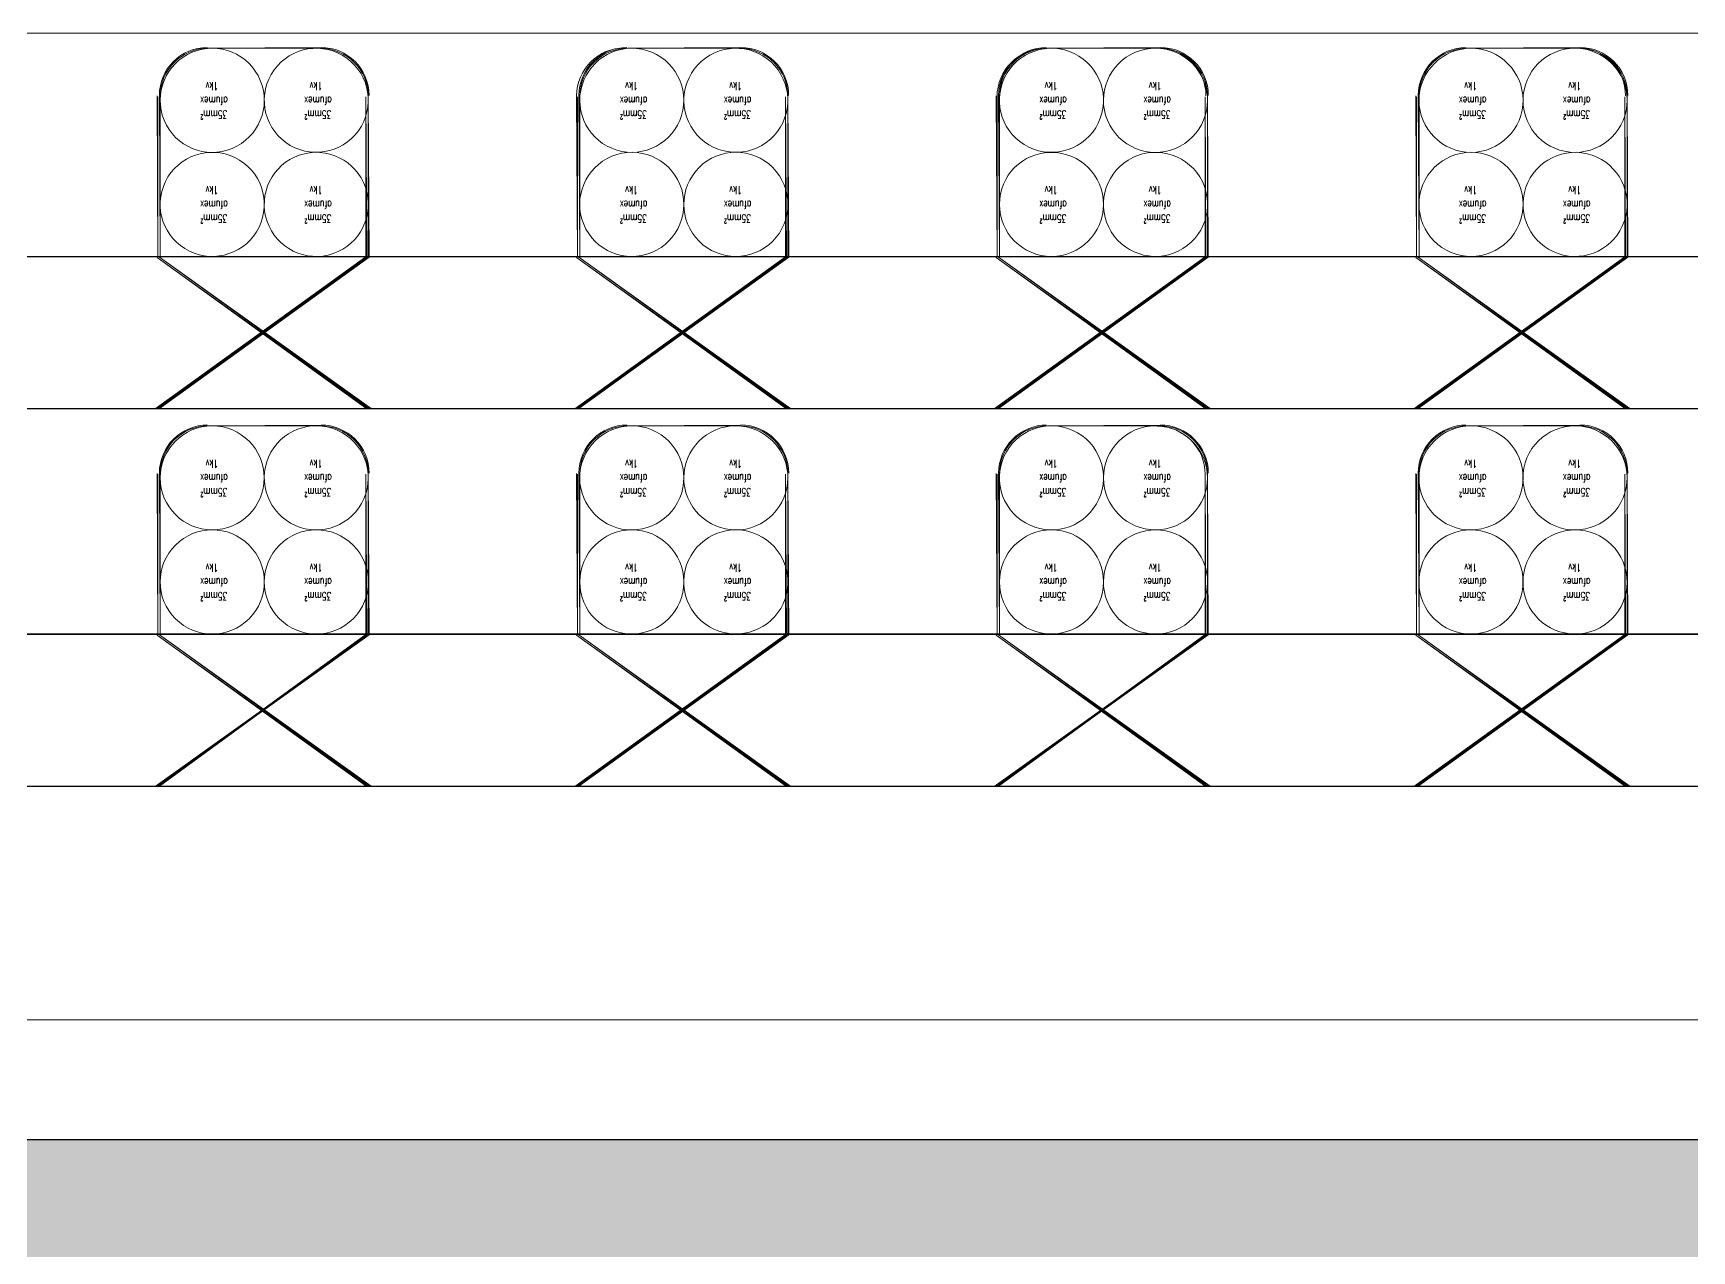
# Model space of a CAD drawing. Extents: x -14.2 to 52.3, y 3.7 to 90.9.
# Drawn here: x 12.0351 to 12.2424, y 17.6048 to 17.7569 of the extents above; entities that cross this region are included whole.
import ezdxf

# ---------------------------------------------------------------- set-up
doc = ezdxf.new("R2010")
doc.units = 0
for name, color, linetype, lineweight in [('limpo_PINI-PSG-PE-0102-LAZ-R00$0$0-1', 7, 'Continuous', 5), ('limpo_PINI-PSG-PE-0102-LAZ-R00$0$A-DETL', 1, 'Continuous', 5), ('limpo_PINI-PSG-PE-0102-LAZ-R00$0$A-DETL-GENF', 1, 'Continuous', 5), ('limpo_PINI-PSG-PE-0102-LAZ-R00$0$A-WALL-FNSH', 1, 'Continuous', 40), ('limpo_PINI-PSG-PE-0102-LAZ-R00$0$PNIN-HID-PL-0009-LAZ-R00_dwg', 8, 'Continuous', 5)]:
    doc.layers.add(name, color=color, linetype=linetype, lineweight=lineweight)
doc.layers.add('limpo_PINI-PSG-PE-0102-LAZ-R00$0$0-8', color=7, linetype='Continuous', lineweight=5, true_color=0x999999)
doc.layers.add('limpo_PINI-PSG-PE-0102-LAZ-R00$0$XR_ARQT', color=7, linetype='Continuous')
doc.layers.add('XR_ARQT', color=7, linetype='Continuous')
doc.styles.add('limpo_PINI-PSG-PE-0102-LAZ-R00$0$RomanS_2', font='romans__.ttf', dxfattribs={"width": 0.7, "height": 0.001})

# ---------------------------------------------------------------- blocks, each defined once
blk = doc.blocks.new('limpo_PINI-PSG-PE-0102-LAZ-R00$0$LAZ GERAL - PNE_dwg-25011385-009 - PRE - PAV_ LAZER - GERAL')
at = {"layer": 'limpo_PINI-PSG-PE-0102-LAZ-R00$0$0-8'}
for p, q in [((-8.78, -7.10145), (-9.8293, -7.10145)), ((-8.78, -7.14861), (-9.8293, -7.14861))]:
    blk.add_line(p, q, dxfattribs=at)
at = {"layer": 'limpo_PINI-PSG-PE-0102-LAZ-R00$0$0-8', "flags": 128}
for points in [[(-9.55603, -7.07535), (-9.57013, -7.07545), (-9.55613, -7.07545)], [(-9.50361, -7.07535), (-9.51771, -7.07545), (-9.50371, -7.07545)], [(-9.45118, -7.07535), (-9.46528, -7.07545), (-9.45128, -7.07545)], [(-9.39876, -7.07535), (-9.41286, -7.07545), (-9.39886, -7.07545)], [(-9.57623, -7.12045), (-9.55003, -7.10155), (-9.55013, -7.08145), (-9.55013, -7.10145), (-9.57646, -7.12045)], [(-9.57623, -7.08135), (-9.57613, -7.10145), (-9.57613, -7.08145)], [(-9.52381, -7.12045), (-9.49761, -7.10155), (-9.49771, -7.08145), (-9.49771, -7.10145), (-9.52404, -7.12045)], [(-9.52381, -7.08135), (-9.52371, -7.10145), (-9.52371, -7.08145)], [(-9.47138, -7.12045), (-9.44518, -7.10155), (-9.44528, -7.08145), (-9.44528, -7.10145), (-9.47162, -7.12045)], [(-9.47138, -7.08135), (-9.47128, -7.10145), (-9.47128, -7.08145)], [(-9.41896, -7.12045), (-9.39276, -7.10155), (-9.39286, -7.08145), (-9.39286, -7.10145), (-9.4192, -7.12045)], [(-9.41896, -7.08135), (-9.41886, -7.10145), (-9.41886, -7.08145)], [(-9.8293, -7.10145), (-9.8293, -7.12045), (-8.78, -7.12045)], [(-9.57623, -7.10145), (-9.60245, -7.10145), (-9.60245, -7.10065)], [(-9.55003, -7.12045), (-9.57623, -7.10155), (-9.54979, -7.12045)], [(-9.52381, -7.10145), (-9.55003, -7.10145), (-9.55003, -7.10065)], [(-9.49761, -7.12045), (-9.52381, -7.10155), (-9.49737, -7.12045)], [(-9.47138, -7.10145), (-9.49761, -7.10145), (-9.49761, -7.10065)], [(-9.44518, -7.12045), (-9.47138, -7.10155), (-9.44495, -7.12045)], [(-9.41896, -7.10145), (-9.44518, -7.10145), (-9.44518, -7.10065)], [(-9.39276, -7.12045), (-9.41896, -7.10155), (-9.39253, -7.12045)], [(-9.36654, -7.10145), (-9.39276, -7.10145), (-9.39276, -7.10065)], [(-9.55603, -7.12251), (-9.57013, -7.12261), (-9.55613, -7.12261)], [(-9.50361, -7.12251), (-9.51771, -7.12261), (-9.50371, -7.12261)], [(-9.45118, -7.12251), (-9.46528, -7.12261), (-9.45128, -7.12261)], [(-9.39876, -7.12251), (-9.41286, -7.12261), (-9.39886, -7.12261)], [(-9.57623, -7.12851), (-9.57613, -7.14861), (-9.57613, -7.12861)], [(-9.52381, -7.12851), (-9.52371, -7.14861), (-9.52371, -7.12861)], [(-9.47138, -7.12851), (-9.47128, -7.14861), (-9.47128, -7.12861)], [(-9.41896, -7.12851), (-9.41886, -7.14861), (-9.41886, -7.12861)], [(-9.57646, -7.16761), (-9.55003, -7.14871), (-9.55013, -7.12861), (-9.55013, -7.14861), (-9.57623, -7.16761)], [(-9.52381, -7.16761), (-9.49761, -7.14871), (-9.49771, -7.12861), (-9.49771, -7.14861), (-9.52404, -7.16761)], [(-9.47162, -7.16761), (-9.44518, -7.14871), (-9.44528, -7.12861), (-9.44528, -7.14861), (-9.47138, -7.16761)], [(-9.41896, -7.16761), (-9.39276, -7.14871), (-9.39286, -7.12861), (-9.39286, -7.14861), (-9.4192, -7.16761)], [(-9.8293, -7.14861), (-9.8293, -7.16761), (-8.78, -7.16761)], [(-9.57623, -7.14861), (-9.60245, -7.14861), (-9.60245, -7.14781)], [(-9.55003, -7.16761), (-9.57623, -7.14871), (-9.54979, -7.16761)], [(-9.52381, -7.14861), (-9.55003, -7.14861), (-9.55003, -7.14781)], [(-9.49761, -7.16761), (-9.52381, -7.14871), (-9.49737, -7.16761)], [(-9.47138, -7.14861), (-9.49761, -7.14861), (-9.49761, -7.14781)], [(-9.44518, -7.16761), (-9.47138, -7.14871), (-9.44495, -7.16761)], [(-9.41896, -7.14861), (-9.44518, -7.14861), (-9.44518, -7.14781)], [(-9.39276, -7.16761), (-9.41896, -7.14871), (-9.39253, -7.16761)], [(-9.36654, -7.14861), (-9.39276, -7.14861), (-9.39276, -7.14781)]]:
    blk.add_lwpolyline(points, dxfattribs=at)
at = {"layer": 'limpo_PINI-PSG-PE-0102-LAZ-R00$0$0-8'}
for centre in [(-9.56963, -7.12911), (-9.45178, -7.12911)]:
    blk.add_circle(centre, 0.0065, dxfattribs=at)
for centre, start, end in [((-9.51781, -7.08135), 90, 180), ((-9.46528, -7.08145), 90, 180), ((-9.45118, -7.08135), 0, 90), ((-9.39876, -7.08135), 0, 90), ((-9.45128, -7.12861), 0, 90)]:
    blk.add_arc(centre, 0.006, start, end, dxfattribs=at)
for centre, major_axis, ratio in [((-9.56963, -7.08195), (-0.00249, 0.00601), 1), ((-9.55663, -7.08195), (0.0038, 0.00527), 0.999999), ((-9.50421, -7.08195), (-0.0038, 0.00527), 0.999999), ((-9.46478, -7.08195), (0.00342, 0.00553), 1), ((-9.45178, -7.08195), (-0.00249, 0.00601), 1), ((-9.51721, -7.08195), (-0.00622, 0.00188), 0.999999), ((-9.41236, -7.08195), (-0.00622, 0.00188), 0.999999), ((-9.39936, -7.08195), (0, 0.0065), 1), ((-9.56963, -7.09495), (-0.00553, 0.00342), 1), ((-9.55663, -7.09495), (-0.00149, 0.00633), 1), ((-9.51721, -7.09495), (-0.00249, 0.00601), 1), ((-9.50421, -7.09495), (-0.0046, 0.0046), 1), ((-9.46478, -7.09495), (0.0065, 0), 1), ((-9.45178, -7.09495), (-0.00342, 0.00553), 1), ((-9.41236, -7.09495), (0.00307, 0.00573), 0.999999), ((-9.39936, -7.09495), (0.00149, 0.00633), 1), ((-9.55663, -7.12911), (0.0032, 0.00566), 0.999999), ((-9.51721, -7.12911), (-0.00601, 0.00249), 1), ((-9.50421, -7.12911), (-0.00249, 0.00601), 1), ((-9.46478, -7.12911), (0.0038, 0.00527), 0.999999), ((-9.41236, -7.12911), (-0.00601, 0.00249), 1), ((-9.39936, -7.12911), (0.00249, 0.00601), 1), ((-9.45178, -7.14211), (0.00601, 0.00249), 1), ((-9.41236, -7.14211), (0.00249, 0.00601), 1), ((-9.39936, -7.14211), (0.00601, 0.00249), 1), ((-9.56963, -7.14211), (-0.0046, 0.0046), 1), ((-9.55663, -7.14211), (0.0046, 0.0046), 0.999999), ((-9.51721, -7.14211), (0, 0.0065), 1), ((-9.50421, -7.14211), (-0.00633, 0.00149), 1), ((-9.46478, -7.14211), (0, 0.0065), 1)]:
    blk.add_ellipse(centre, major_axis=major_axis, ratio=ratio, dxfattribs=at)
for centre, major_axis, ratio, start_param, end_param in [((-9.57023, -7.08135), (0.0023, 0.00554), 1, 0.392699, 1.963495), ((-9.57013, -7.08145), (0.00554, 0.0023), 0.999999, 1.178099, 2.748895), ((-9.55613, -7.08145), (-0.00584, 0.00138), 1, 3.373416, 4.944212), ((-9.55603, -7.08135), (-0.00592, 0.00096), 0.999999, 3.30247, 4.873266), ((-9.51771, -7.08145), (0.006, 0), 1, 1.570796, 3.141593), ((-9.50371, -7.08145), (-0.00529, 0.00283), 0.999999, 3.632992, 5.203788), ((-9.50361, -7.08135), (0.00424, 0.00424), 1, 5.497784, 7.06858), ((-9.46538, -7.08135), (0.00574, 0.00174), 0.999999, 1.276795, 2.847591), ((-9.45128, -7.08145), (0.00424, 0.00424), 1, 5.49779, 7.068587), ((-9.41296, -7.08135), (-0.0051, 0.00315), 1, 5.265965, 6.836761), ((-9.41286, -7.08145), (-0.00554, 0.0023), 0.999999, 5.10509, 6.675887), ((-9.39886, -7.08145), (-0.0051, 0.00315), 1, 3.695166, 5.265962), ((-9.57023, -7.12851), (0.00424, 0.00424), 1, 0.785404, 2.356201), ((-9.57013, -7.12861), (0.0051, 0.00315), 1, 1.017221, 2.588017), ((-9.55613, -7.12861), (0.00554, 0.0023), 1, 5.890486, 7.461283), ((-9.55603, -7.12851), (0.00554, 0.0023), 1, 5.890486, 7.461283), ((-9.51781, -7.12851), (0.0023, 0.00554), 1, 0.392702, 1.963498), ((-9.51771, -7.12861), (0.00592, 0.00096), 0.999999, 1.409919, 2.980716), ((-9.50371, -7.12861), (-0.00592, 0.00096), 0.999999, 3.302465, 4.873261), ((-9.50361, -7.12851), (0.00487, 0.00351), 0.999999, 5.658659, 7.229455), ((-9.46538, -7.12851), (0.00529, 0.00283), 0.999999, 1.079399, 2.650196), ((-9.46528, -7.12861), (0.00424, 0.00424), 1, 0.785398, 2.356194), ((-9.45118, -7.12851), (0.00554, 0.0023), 1, 5.890491, 7.461287), ((-9.41296, -7.12851), (-0.00424, 0.00424), 1, 5.497793, 7.06859), ((-9.41286, -7.12861), (-0.00424, 0.00424), 1, 5.497778, 7.068574), ((-9.39886, -7.12861), (-0.00424, 0.00424), 1, 3.926986, 5.497782), ((-9.39876, -7.12851), (0.00554, 0.0023), 1, 5.890485, 7.461281)]:
    blk.add_ellipse(centre, major_axis=major_axis, ratio=ratio, start_param=start_param, end_param=end_param, dxfattribs=at)
at = {"layer": 'limpo_PINI-PSG-PE-0102-LAZ-R00$0$0-1', "char_height": 0.001, "attachment_point": 1, "rotation": 180, "line_spacing_factor": 0.983083, "style": 'limpo_PINI-PSG-PE-0102-LAZ-R00$0$RomanS_2'}
for s, insert, width in [('1kv', (-9.56887, -7.08068), 0.0021333), ('1kv', (-9.55587, -7.08068), 0.0021333), ('1kv', (-9.51645, -7.08068), 0.0021333), ('1kv', (-9.50345, -7.08068), 0.0021333), ('1kv', (-9.46403, -7.08068), 0.0021333), ('1kv', (-9.45103, -7.08068), 0.0021333), ('1kv', (-9.41161, -7.08068), 0.0021333), ('1kv', (-9.39861, -7.08068), 0.0021333), ('afumex', (-9.56769, -7.0825), 0.0045957), ('afumex', (-9.55469, -7.0825), 0.0045957), ('afumex', (-9.51527, -7.0825), 0.0045957), ('afumex', (-9.50227, -7.0825), 0.0045957), ('afumex', (-9.46285, -7.0825), 0.0045957), ('afumex', (-9.44985, -7.0825), 0.0045957), ('afumex', (-9.41043, -7.0825), 0.0045957), ('afumex', (-9.39743, -7.0825), 0.0045957), ('35mm²', (-9.56774, -7.08422), 0.0044251), ('35mm²', (-9.55474, -7.08422), 0.0044251), ('35mm²', (-9.51532, -7.08422), 0.0044251), ('35mm²', (-9.50232, -7.08422), 0.0044251), ('35mm²', (-9.4629, -7.08422), 0.0044251), ('35mm²', (-9.4499, -7.08422), 0.0044251), ('35mm²', (-9.41048, -7.08422), 0.0044251), ('35mm²', (-9.39748, -7.08422), 0.0044251), ('1kv', (-9.56887, -7.09368), 0.0021333), ('1kv', (-9.55587, -7.09368), 0.0021333), ('1kv', (-9.51645, -7.09368), 0.0021333), ('1kv', (-9.50345, -7.09368), 0.0021333), ('1kv', (-9.46403, -7.09368), 0.0021333), ('1kv', (-9.45103, -7.09368), 0.0021333), ('1kv', (-9.41161, -7.09368), 0.0021333), ('1kv', (-9.39861, -7.09368), 0.0021333), ('afumex', (-9.56769, -7.0955), 0.0045957), ('afumex', (-9.55469, -7.0955), 0.0045957), ('afumex', (-9.51527, -7.0955), 0.0045957), ('afumex', (-9.50227, -7.0955), 0.0045957), ('afumex', (-9.46285, -7.0955), 0.0045957), ('afumex', (-9.44985, -7.0955), 0.0045957), ('afumex', (-9.41043, -7.0955), 0.0045957), ('afumex', (-9.39743, -7.0955), 0.0045957), ('35mm²', (-9.56774, -7.09722), 0.0044251), ('35mm²', (-9.55474, -7.09722), 0.0044251), ('35mm²', (-9.51532, -7.09722), 0.0044251), ('35mm²', (-9.50232, -7.09722), 0.0044251), ('35mm²', (-9.4629, -7.09722), 0.0044251), ('35mm²', (-9.4499, -7.09722), 0.0044251), ('35mm²', (-9.41048, -7.09722), 0.0044251), ('35mm²', (-9.39748, -7.09722), 0.0044251), ('1kv', (-9.56887, -7.12784), 0.0021333), ('1kv', (-9.55587, -7.12784), 0.0021333), ('1kv', (-9.51645, -7.12784), 0.0021333), ('1kv', (-9.50345, -7.12784), 0.0021333), ('1kv', (-9.46403, -7.12784), 0.0021333), ('1kv', (-9.45103, -7.12784), 0.0021333), ('1kv', (-9.41161, -7.12784), 0.0021333), ('1kv', (-9.39861, -7.12784), 0.0021333), ('afumex', (-9.56769, -7.12966), 0.0045957), ('35mm²', (-9.56774, -7.13139), 0.0044251), ('afumex', (-9.55469, -7.12966), 0.0045957), ('35mm²', (-9.55474, -7.13139), 0.0044251), ('afumex', (-9.51527, -7.12966), 0.0045957), ('35mm²', (-9.51532, -7.13139), 0.0044251), ('afumex', (-9.50227, -7.12966), 0.0045957), ('35mm²', (-9.50232, -7.13139), 0.0044251), ('afumex', (-9.46285, -7.12966), 0.0045957), ('35mm²', (-9.4629, -7.13139), 0.0044251), ('afumex', (-9.44985, -7.12966), 0.0045957), ('35mm²', (-9.4499, -7.13139), 0.0044251), ('afumex', (-9.41043, -7.12966), 0.0045957), ('35mm²', (-9.41048, -7.13139), 0.0044251), ('afumex', (-9.39743, -7.12966), 0.0045957), ('35mm²', (-9.39748, -7.13139), 0.0044251), ('1kv', (-9.56887, -7.14084), 0.0021333), ('1kv', (-9.55587, -7.14084), 0.0021333), ('1kv', (-9.51645, -7.14084), 0.0021333), ('1kv', (-9.50345, -7.14084), 0.0021333), ('1kv', (-9.46403, -7.14084), 0.0021333), ('1kv', (-9.45103, -7.14084), 0.0021333), ('1kv', (-9.41161, -7.14084), 0.0021333), ('1kv', (-9.39861, -7.14084), 0.0021333), ('afumex', (-9.56769, -7.14266), 0.0045957), ('afumex', (-9.55469, -7.14266), 0.0045957), ('afumex', (-9.51527, -7.14266), 0.0045957), ('afumex', (-9.50227, -7.14266), 0.0045957), ('afumex', (-9.46285, -7.14266), 0.0045957), ('afumex', (-9.44985, -7.14266), 0.0045957), ('afumex', (-9.41043, -7.14266), 0.0045957), ('afumex', (-9.39743, -7.14266), 0.0045957), ('35mm²', (-9.56774, -7.14439), 0.0044251), ('35mm²', (-9.55474, -7.14439), 0.0044251), ('35mm²', (-9.51532, -7.14439), 0.0044251), ('35mm²', (-9.50232, -7.14439), 0.0044251), ('35mm²', (-9.4629, -7.14439), 0.0044251), ('35mm²', (-9.4499, -7.14439), 0.0044251), ('35mm²', (-9.41048, -7.14439), 0.0044251), ('35mm²', (-9.39748, -7.14439), 0.0044251)]:
    blk.add_mtext(s, dxfattribs=dict(at, insert=insert, width=width))
blk = doc.blocks.new('limpo_PINI-PSG-PE-0102-LAZ-R00$0$PNIN-HID-PL-0009-LAZ-R00_dwg-3604853-5PPE_008_LAZER__P_A_0_09_')
at = {"color": 9, "lineweight": 5}
for p, q in [((21430.24, 11982.55), (22479.55, 11982.55)), ((21703.52, 11980.72), (21689.42, 11980.62)), ((21755.94, 11980.72), (21741.84, 11980.62)), ((21808.36, 11980.72), (21794.26, 11980.62)), ((21860.78, 11980.72), (21846.68, 11980.62)), ((22479.54, 11954.62), (21430.24, 11954.62)), ((21430.24, 11935.62), (22479.54, 11935.62)), ((21703.52, 11933.56), (21689.42, 11933.46)), ((21755.94, 11933.56), (21741.84, 11933.46)), ((21808.36, 11933.56), (21794.26, 11933.46)), ((21860.78, 11933.56), (21846.68, 11933.46)), ((22479.54, 11907.46), (21430.24, 11907.46)), ((21430.24, 11888.46), (22479.54, 11888.46))]:
    blk.add_line(p, q, dxfattribs=at)
at = {"color": 9, "lineweight": 5, "flags": 128}
for points in [[(21683.32, 11935.62), (21709.52, 11954.52), (21709.42, 11974.62), (21709.42, 11954.62), (21683.08, 11935.62)], [(21683.32, 11974.72), (21683.42, 11954.62), (21683.42, 11974.62)], [(21735.74, 11935.62), (21761.94, 11954.52), (21761.84, 11974.62), (21761.84, 11954.62), (21735.5, 11935.62)], [(21735.74, 11974.72), (21735.84, 11954.62), (21735.84, 11974.62)], [(21788.16, 11935.62), (21814.36, 11954.52), (21814.26, 11974.62), (21814.26, 11954.62), (21787.92, 11935.62)], [(21788.16, 11974.72), (21788.26, 11954.62), (21788.26, 11974.62)], [(21840.58, 11935.62), (21866.78, 11954.52), (21866.68, 11974.62), (21866.68, 11954.62), (21840.34, 11935.62)], [(21840.58, 11974.72), (21840.68, 11954.62), (21840.68, 11974.62)], [(21709.52, 11935.62), (21683.32, 11954.52), (21709.75, 11935.62)], [(21761.94, 11935.62), (21735.74, 11954.52), (21762.17, 11935.62)], [(21814.36, 11935.62), (21788.16, 11954.52), (21814.6, 11935.62)], [(21866.78, 11935.62), (21840.58, 11954.52), (21867.02, 11935.62)], [(21683.08, 11888.46), (21709.52, 11907.36), (21709.42, 11927.46), (21709.42, 11907.46), (21683.32, 11888.46)], [(21683.32, 11927.56), (21683.42, 11907.46), (21683.42, 11927.46)], [(21735.74, 11888.46), (21761.94, 11907.36), (21761.84, 11927.46), (21761.84, 11907.46), (21735.5, 11888.46)], [(21735.74, 11927.56), (21735.84, 11907.46), (21735.84, 11927.46)], [(21787.92, 11888.46), (21814.36, 11907.36), (21814.26, 11927.46), (21814.26, 11907.46), (21788.16, 11888.46)], [(21788.16, 11927.56), (21788.26, 11907.46), (21788.26, 11927.46)], [(21840.58, 11888.46), (21866.78, 11907.36), (21866.68, 11927.46), (21866.68, 11907.46), (21840.34, 11888.46)], [(21840.58, 11927.56), (21840.68, 11907.46), (21840.68, 11927.46)], [(21709.52, 11888.46), (21683.32, 11907.36), (21709.75, 11888.46)], [(21761.94, 11888.46), (21735.74, 11907.36), (21762.17, 11888.46)], [(21814.36, 11888.46), (21788.16, 11907.36), (21814.6, 11888.46)], [(21866.78, 11888.46), (21840.58, 11907.36), (21867.02, 11888.46)]]:
    blk.add_lwpolyline(points, dxfattribs=at)
at = {"color": 9, "lineweight": 5}
for centre, start, end in [((21741.74, 11974.72), 90, 180), ((21794.26, 11974.62), 90, 180), ((21808.36, 11974.72), 0, 90), ((21860.78, 11974.72), 0, 90), ((21808.26, 11927.46), 0, 90)]:
    blk.add_arc(centre, 6, start, end, dxfattribs=at)
blk = doc.blocks.new('limpo_PINI-PSG-PE-0102-LAZ-R00$0$A$C745163c0')
at = {"layer": 'limpo_PINI-PSG-PE-0102-LAZ-R00$0$A-DETL-GENF'}
blk.add_hatch(color=252, dxfattribs=at).paths.add_polyline_path([(-1214.79, -4240.4), (-735, -4240.4), (-735, -1740.4), (-1235, -1740.4), (-1235, -3990.4), (-4500, -3990.4), (-4500, -1240.4), (-5000, -1240.4), (-5000, -3990.4), (-7375.94, -3990.4), (-7543.99, -3977.28), (-7694.43, -3929.95), (-7830.04, -3850.93), (-7943.57, -3743.26), (-8030.34, -3617.52), (-8089.49, -3469.46), (-8114.53, -3320.4), (-8875.57, 3522.44), (-8899.92, 3763.3), (-8904.08, 3840.96), (-8900.89, 3918.66), (-8864.78, 4126.97), (-8758.37, 4309.66), (-8594.99, 4443.84), (-8223.71, 4625.32), (-7834.73, 4764.89), (-7573, 4836.94), (-7300, 4908.38), (-6554.43, 5083.1), (-6069.83, 5185.35), (-3680, 5695.85), (-3680, 4815), (-5930, 4815), (-5930, 2215), (-3480, 2215), (-3480, 2515), (-5680, 2515), (-5680, 4515), (-3480, 4515), (-3480, 5994.22), (-6362.3, 5379.1), (-6612.93, 5326.16), (-7360.18, 5151.05), (-7643.43, 5076.93), (-7910.04, 4999.66), (-8035.63, 4959.8), (-8155.83, 4918.91), (-8270.06, 4877), (-8378.05, 4833.93), (-8429.06, 4812.16), (-8561.24, 4746.24), (-8692.23, 4677.98), (-8956.09, 4462.14), (-9117.28, 4161.76), (-9151.27, 3822.57), (-9122.61, 3481.55), (-8362.53, -3350.9), (-8324.78, -3555.68), (-8246, -3744.15), (-8128.71, -3913.17), (-7977.76, -4052.38), (-7796.28, -4158.24), (-7597.49, -4221.55), (-7388.98, -4240.4), (-2219.61, -4240.4)])
at = {"layer": 'limpo_PINI-PSG-PE-0102-LAZ-R00$0$A-DETL', "color": 1, "lineweight": 30}
blk.add_line((-1235, -3990.4), (-4500, -3990.4), dxfattribs=at)
at = {"layer": 'limpo_PINI-PSG-PE-0102-LAZ-R00$0$A-WALL-FNSH', "lineweight": 5}
blk.add_line((-1250, -3975.4), (-2325.02, -3975.4), dxfattribs=at)
at = {"layer": 'limpo_PINI-PSG-PE-0102-LAZ-R00$0$PNIN-HID-PL-0009-LAZ-R00_dwg', "color": 9}
blk.add_blockref('limpo_PINI-PSG-PE-0102-LAZ-R00$0$PNIN-HID-PL-0009-LAZ-R00_dwg-3604853-5PPE_008_LAZER__P_A_0_09_', (-23714.89, -15834.72), dxfattribs=at)
blk = doc.blocks.new('limpo_PINI-PSG-PE-0102-LAZ-R00')
at = {"layer": 'limpo_PINI-PSG-PE-0102-LAZ-R00$0$XR_ARQT', "xscale": 0.001000000000038553, "yscale": 0.001000000000038553, "zscale": 0.001000000000038553}
blk.add_blockref('limpo_PINI-PSG-PE-0102-LAZ-R00$0$A$C745163c0', (14.12396, 21.59203), dxfattribs=at)
at = {"layer": 'limpo_PINI-PSG-PE-0102-LAZ-R00$0$XR_ARQT'}
blk.add_blockref('limpo_PINI-PSG-PE-0102-LAZ-R00$0$LAZ GERAL - PNE_dwg-25011385-009 - PRE - PAV_ LAZER - GERAL', (21.66891, 24.81343), dxfattribs=at)

msp = doc.modelspace()

# ---------------------------------------------------------------- block references
at = {"layer": 'XR_ARQT'}
msp.add_blockref('limpo_PINI-PSG-PE-0102-LAZ-R00', (-0.04177, 0.01702), dxfattribs=at)

doc.saveas('drawing.dxf')
